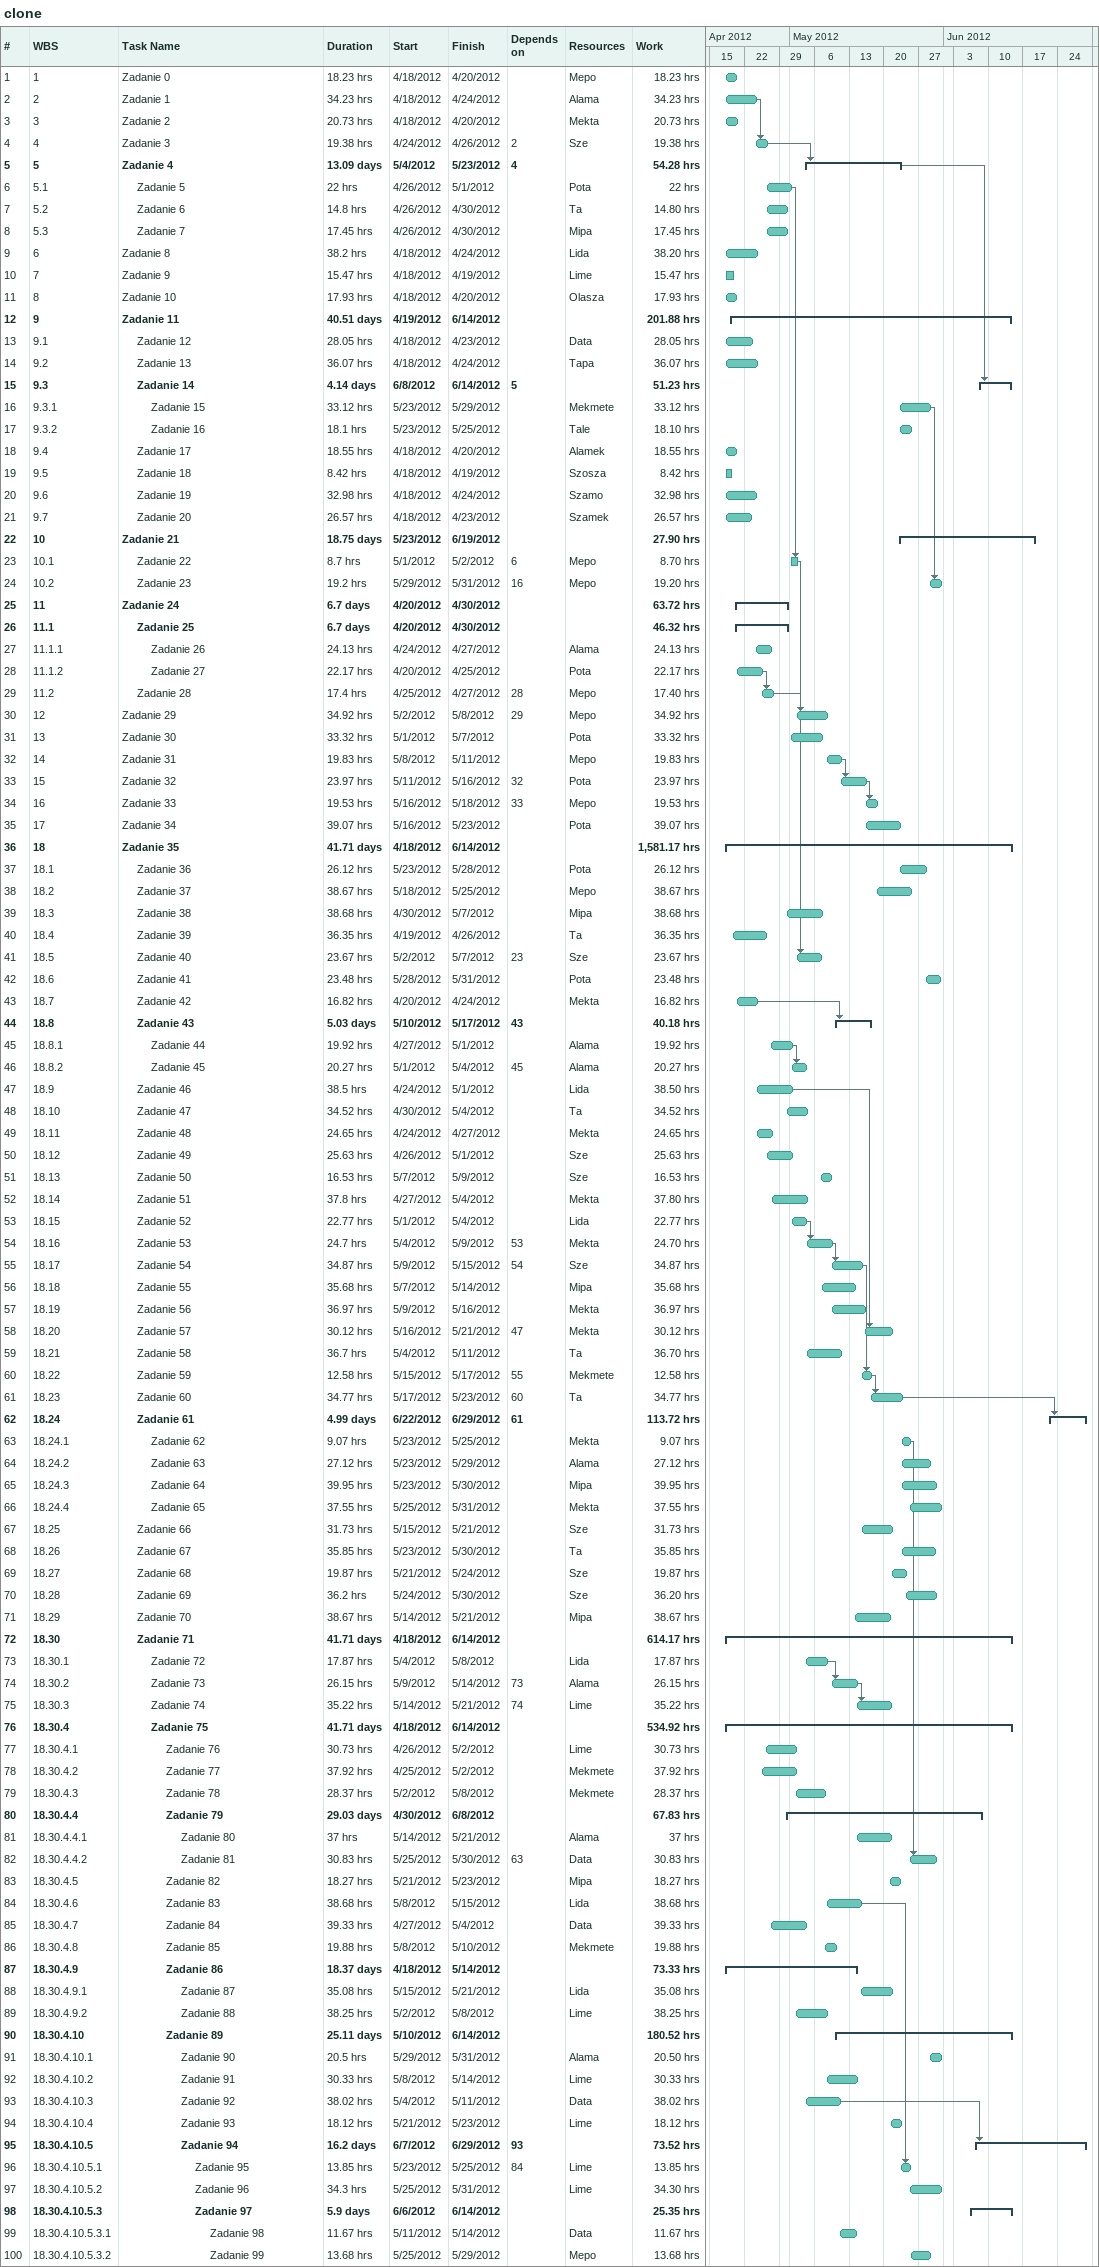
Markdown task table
clone

| ID | WBS | Task | Duration | Start | Finish | Predecessors | Resources | Work (h) |
|---|---|---|---|---|---|---|---|---|
| 1 | 1 | Zadanie 0 | 18.23h | 2012-04-18 | 2012-04-20 |  | Mepo | 18.23 |
| 2 | 2 | Zadanie 1 | 34.23h | 2012-04-18 | 2012-04-24 |  | Alama | 34.23 |
| 3 | 3 | Zadanie 2 | 20.73h | 2012-04-18 | 2012-04-20 |  | Mekta | 20.73 |
| 4 | 4 | Zadanie 3 | 19.38h | 2012-04-24 | 2012-04-26 | 2 | Sze | 19.38 |
| 5 | 5 | **Zadanie 4** | 13.09d | 2012-05-04 | 2012-05-23 | 4 |  | 54.28 |
| 6 | 5.1 | Zadanie 5 | 22h | 2012-04-26 | 2012-05-01 |  | Pota | 22 |
| 7 | 5.2 | Zadanie 6 | 14.8h | 2012-04-26 | 2012-04-30 |  | Ta | 14.80 |
| 8 | 5.3 | Zadanie 7 | 17.45h | 2012-04-26 | 2012-04-30 |  | Mipa | 17.45 |
| 9 | 6 | Zadanie 8 | 38.2h | 2012-04-18 | 2012-04-24 |  | Lida | 38.20 |
| 10 | 7 | Zadanie 9 | 15.47h | 2012-04-18 | 2012-04-19 |  | Lime | 15.47 |
| 11 | 8 | Zadanie 10 | 17.93h | 2012-04-18 | 2012-04-20 |  | Olasza | 17.93 |
| 12 | 9 | **Zadanie 11** | 40.51d | 2012-04-19 | 2012-06-14 |  |  | 201.88 |
| 13 | 9.1 | Zadanie 12 | 28.05h | 2012-04-18 | 2012-04-23 |  | Data | 28.05 |
| 14 | 9.2 | Zadanie 13 | 36.07h | 2012-04-18 | 2012-04-24 |  | Tapa | 36.07 |
| 15 | 9.3 | **Zadanie 14** | 4.14d | 2012-06-08 | 2012-06-14 | 5 |  | 51.23 |
| 16 | 9.3.1 | Zadanie 15 | 33.12h | 2012-05-23 | 2012-05-29 |  | Mekmete | 33.12 |
| 17 | 9.3.2 | Zadanie 16 | 18.1h | 2012-05-23 | 2012-05-25 |  | Tale | 18.10 |
| 18 | 9.4 | Zadanie 17 | 18.55h | 2012-04-18 | 2012-04-20 |  | Alamek | 18.55 |
| 19 | 9.5 | Zadanie 18 | 8.42h | 2012-04-18 | 2012-04-19 |  | Szosza | 8.42 |
| 20 | 9.6 | Zadanie 19 | 32.98h | 2012-04-18 | 2012-04-24 |  | Szamo | 32.98 |
| 21 | 9.7 | Zadanie 20 | 26.57h | 2012-04-18 | 2012-04-23 |  | Szamek | 26.57 |
| 22 | 10 | **Zadanie 21** | 18.75d | 2012-05-23 | 2012-06-19 |  |  | 27.90 |
| 23 | 10.1 | Zadanie 22 | 8.7h | 2012-05-01 | 2012-05-02 | 6 | Mepo | 8.70 |
| 24 | 10.2 | Zadanie 23 | 19.2h | 2012-05-29 | 2012-05-31 | 16 | Mepo | 19.20 |
| 25 | 11 | **Zadanie 24** | 6.7d | 2012-04-20 | 2012-04-30 |  |  | 63.72 |
| 26 | 11.1 | **Zadanie 25** | 6.7d | 2012-04-20 | 2012-04-30 |  |  | 46.32 |
| 27 | 11.1.1 | Zadanie 26 | 24.13h | 2012-04-24 | 2012-04-27 |  | Alama | 24.13 |
| 28 | 11.1.2 | Zadanie 27 | 22.17h | 2012-04-20 | 2012-04-25 |  | Pota | 22.17 |
| 29 | 11.2 | Zadanie 28 | 17.4h | 2012-04-25 | 2012-04-27 | 28 | Mepo | 17.40 |
| 30 | 12 | Zadanie 29 | 34.92h | 2012-05-02 | 2012-05-08 | 29 | Mepo | 34.92 |
| 31 | 13 | Zadanie 30 | 33.32h | 2012-05-01 | 2012-05-07 |  | Pota | 33.32 |
| 32 | 14 | Zadanie 31 | 19.83h | 2012-05-08 | 2012-05-11 |  | Mepo | 19.83 |
| 33 | 15 | Zadanie 32 | 23.97h | 2012-05-11 | 2012-05-16 | 32 | Pota | 23.97 |
| 34 | 16 | Zadanie 33 | 19.53h | 2012-05-16 | 2012-05-18 | 33 | Mepo | 19.53 |
| 35 | 17 | Zadanie 34 | 39.07h | 2012-05-16 | 2012-05-23 |  | Pota | 39.07 |
| 36 | 18 | **Zadanie 35** | 41.71d | 2012-04-18 | 2012-06-14 |  |  | 1581.17 |
| 37 | 18.1 | Zadanie 36 | 26.12h | 2012-05-23 | 2012-05-28 |  | Pota | 26.12 |
| 38 | 18.2 | Zadanie 37 | 38.67h | 2012-05-18 | 2012-05-25 |  | Mepo | 38.67 |
| 39 | 18.3 | Zadanie 38 | 38.68h | 2012-04-30 | 2012-05-07 |  | Mipa | 38.68 |
| 40 | 18.4 | Zadanie 39 | 36.35h | 2012-04-19 | 2012-04-26 |  | Ta | 36.35 |
| 41 | 18.5 | Zadanie 40 | 23.67h | 2012-05-02 | 2012-05-07 | 23 | Sze | 23.67 |
| 42 | 18.6 | Zadanie 41 | 23.48h | 2012-05-28 | 2012-05-31 |  | Pota | 23.48 |
| 43 | 18.7 | Zadanie 42 | 16.82h | 2012-04-20 | 2012-04-24 |  | Mekta | 16.82 |
| 44 | 18.8 | **Zadanie 43** | 5.03d | 2012-05-10 | 2012-05-17 | 43 |  | 40.18 |
| 45 | 18.8.1 | Zadanie 44 | 19.92h | 2012-04-27 | 2012-05-01 |  | Alama | 19.92 |
| 46 | 18.8.2 | Zadanie 45 | 20.27h | 2012-05-01 | 2012-05-04 | 45 | Alama | 20.27 |
| 47 | 18.9 | Zadanie 46 | 38.5h | 2012-04-24 | 2012-05-01 |  | Lida | 38.50 |
| 48 | 18.10 | Zadanie 47 | 34.52h | 2012-04-30 | 2012-05-04 |  | Ta | 34.52 |
| 49 | 18.11 | Zadanie 48 | 24.65h | 2012-04-24 | 2012-04-27 |  | Mekta | 24.65 |
| 50 | 18.12 | Zadanie 49 | 25.63h | 2012-04-26 | 2012-05-01 |  | Sze | 25.63 |
| 51 | 18.13 | Zadanie 50 | 16.53h | 2012-05-07 | 2012-05-09 |  | Sze | 16.53 |
| 52 | 18.14 | Zadanie 51 | 37.8h | 2012-04-27 | 2012-05-04 |  | Mekta | 37.80 |
| 53 | 18.15 | Zadanie 52 | 22.77h | 2012-05-01 | 2012-05-04 |  | Lida | 22.77 |
| 54 | 18.16 | Zadanie 53 | 24.7h | 2012-05-04 | 2012-05-09 | 53 | Mekta | 24.70 |
| 55 | 18.17 | Zadanie 54 | 34.87h | 2012-05-09 | 2012-05-15 | 54 | Sze | 34.87 |
| 56 | 18.18 | Zadanie 55 | 35.68h | 2012-05-07 | 2012-05-14 |  | Mipa | 35.68 |
| 57 | 18.19 | Zadanie 56 | 36.97h | 2012-05-09 | 2012-05-16 |  | Mekta | 36.97 |
| 58 | 18.20 | Zadanie 57 | 30.12h | 2012-05-16 | 2012-05-21 | 47 | Mekta | 30.12 |
| 59 | 18.21 | Zadanie 58 | 36.7h | 2012-05-04 | 2012-05-11 |  | Ta | 36.70 |
| 60 | 18.22 | Zadanie 59 | 12.58h | 2012-05-15 | 2012-05-17 | 55 | Mekmete | 12.58 |
| 61 | 18.23 | Zadanie 60 | 34.77h | 2012-05-17 | 2012-05-23 | 60 | Ta | 34.77 |
| 62 | 18.24 | **Zadanie 61** | 4.99d | 2012-06-22 | 2012-06-29 | 61 |  | 113.72 |
| 63 | 18.24.1 | Zadanie 62 | 9.07h | 2012-05-23 | 2012-05-25 |  | Mekta | 9.07 |
| 64 | 18.24.2 | Zadanie 63 | 27.12h | 2012-05-23 | 2012-05-29 |  | Alama | 27.12 |
| 65 | 18.24.3 | Zadanie 64 | 39.95h | 2012-05-23 | 2012-05-30 |  | Mipa | 39.95 |
| 66 | 18.24.4 | Zadanie 65 | 37.55h | 2012-05-25 | 2012-05-31 |  | Mekta | 37.55 |
| 67 | 18.25 | Zadanie 66 | 31.73h | 2012-05-15 | 2012-05-21 |  | Sze | 31.73 |
| 68 | 18.26 | Zadanie 67 | 35.85h | 2012-05-23 | 2012-05-30 |  | Ta | 35.85 |
| 69 | 18.27 | Zadanie 68 | 19.87h | 2012-05-21 | 2012-05-24 |  | Sze | 19.87 |
| 70 | 18.28 | Zadanie 69 | 36.2h | 2012-05-24 | 2012-05-30 |  | Sze | 36.20 |
| 71 | 18.29 | Zadanie 70 | 38.67h | 2012-05-14 | 2012-05-21 |  | Mipa | 38.67 |
| 72 | 18.30 | **Zadanie 71** | 41.71d | 2012-04-18 | 2012-06-14 |  |  | 614.17 |
| 73 | 18.30.1 | Zadanie 72 | 17.87h | 2012-05-04 | 2012-05-08 |  | Lida | 17.87 |
| 74 | 18.30.2 | Zadanie 73 | 26.15h | 2012-05-09 | 2012-05-14 | 73 | Alama | 26.15 |
| 75 | 18.30.3 | Zadanie 74 | 35.22h | 2012-05-14 | 2012-05-21 | 74 | Lime | 35.22 |
| 76 | 18.30.4 | **Zadanie 75** | 41.71d | 2012-04-18 | 2012-06-14 |  |  | 534.92 |
| 77 | 18.30.4.1 | Zadanie 76 | 30.73h | 2012-04-26 | 2012-05-02 |  | Lime | 30.73 |
| 78 | 18.30.4.2 | Zadanie 77 | 37.92h | 2012-04-25 | 2012-05-02 |  | Mekmete | 37.92 |
| 79 | 18.30.4.3 | Zadanie 78 | 28.37h | 2012-05-02 | 2012-05-08 |  | Mekmete | 28.37 |
| 80 | 18.30.4.4 | **Zadanie 79** | 29.03d | 2012-04-30 | 2012-06-08 |  |  | 67.83 |
| 81 | 18.30.4.4.1 | Zadanie 80 | 37h | 2012-05-14 | 2012-05-21 |  | Alama | 37 |
| 82 | 18.30.4.4.2 | Zadanie 81 | 30.83h | 2012-05-25 | 2012-05-30 | 63 | Data | 30.83 |
| 83 | 18.30.4.5 | Zadanie 82 | 18.27h | 2012-05-21 | 2012-05-23 |  | Mipa | 18.27 |
| 84 | 18.30.4.6 | Zadanie 83 | 38.68h | 2012-05-08 | 2012-05-15 |  | Lida | 38.68 |
| 85 | 18.30.4.7 | Zadanie 84 | 39.33h | 2012-04-27 | 2012-05-04 |  | Data | 39.33 |
| 86 | 18.30.4.8 | Zadanie 85 | 19.88h | 2012-05-08 | 2012-05-10 |  | Mekmete | 19.88 |
| 87 | 18.30.4.9 | **Zadanie 86** | 18.37d | 2012-04-18 | 2012-05-14 |  |  | 73.33 |
| 88 | 18.30.4.9.1 | Zadanie 87 | 35.08h | 2012-05-15 | 2012-05-21 |  | Lida | 35.08 |
| 89 | 18.30.4.9.2 | Zadanie 88 | 38.25h | 2012-05-02 | 2012-05-08 |  | Lime | 38.25 |
| 90 | 18.30.4.10 | **Zadanie 89** | 25.11d | 2012-05-10 | 2012-06-14 |  |  | 180.52 |
| 91 | 18.30.4.10.1 | Zadanie 90 | 20.5h | 2012-05-29 | 2012-05-31 |  | Alama | 20.50 |
| 92 | 18.30.4.10.2 | Zadanie 91 | 30.33h | 2012-05-08 | 2012-05-14 |  | Lime | 30.33 |
| 93 | 18.30.4.10.3 | Zadanie 92 | 38.02h | 2012-05-04 | 2012-05-11 |  | Data | 38.02 |
| 94 | 18.30.4.10.4 | Zadanie 93 | 18.12h | 2012-05-21 | 2012-05-23 |  | Lime | 18.12 |
| 95 | 18.30.4.10.5 | **Zadanie 94** | 16.2d | 2012-06-07 | 2012-06-29 | 93 |  | 73.52 |
| 96 | 18.30.4.10.5.1 | Zadanie 95 | 13.85h | 2012-05-23 | 2012-05-25 | 84 | Lime | 13.85 |
| 97 | 18.30.4.10.5.2 | Zadanie 96 | 34.3h | 2012-05-25 | 2012-05-31 |  | Lime | 34.30 |
| 98 | 18.30.4.10.5.3 | **Zadanie 97** | 5.9d | 2012-06-06 | 2012-06-14 |  |  | 25.35 |
| 99 | 18.30.4.10.5.3.1 | Zadanie 98 | 11.67h | 2012-05-11 | 2012-05-14 |  | Data | 11.67 |
| 100 | 18.30.4.10.5.3.2 | Zadanie 99 | 13.68h | 2012-05-25 | 2012-05-29 |  | Mepo | 13.68 |
